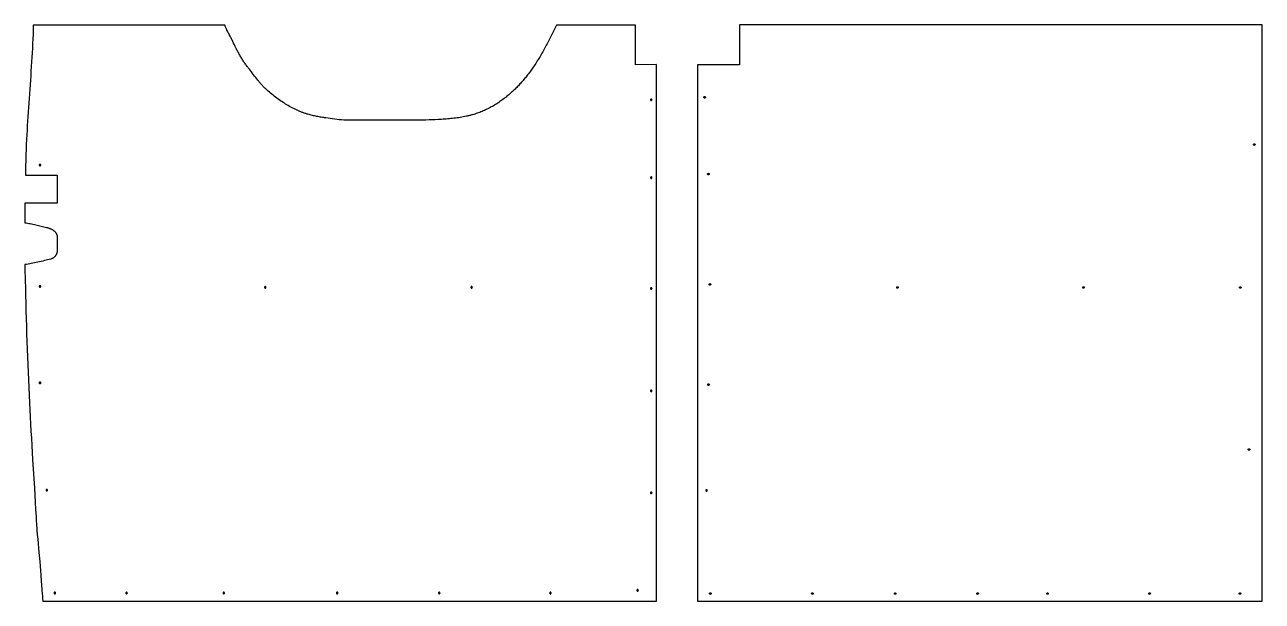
# Model space of a CAD drawing. Extents: x 0 to 5593, y -8541 to 1390.
# Drawn here: x 2300 to 5574, y -6431 to -4905 of the extents above; entities that cross this region are included whole.
import ezdxf

# ---------------------------------------------------------------- set-up
doc = ezdxf.new("R2010")
doc.units = 0
doc.layers.add('Default Layer', color=1, linetype='CONTINUOUS')

msp = doc.modelspace()

# ---------------------------------------------------------------- linework, layer by layer
at = {"layer": 'Default Layer'}
for points in [[(3971.9, -6430.6), (3971.7, -5010.8), (3915.9, -5011), (3915.9, -4906.2), (3706.8, -4906.2), (3703.3, -4913.4), (3699.9, -4920.6), (3696.4, -4927.7), (3692.8, -4934.9), (3689.3, -4942), (3685.6, -4949.1), (3683.8, -4952.6), (3682, -4956.1), (3680.1, -4959.7), (3678.2, -4963.2), (3676.3, -4966.7), (3674.4, -4970.2), (3672.5, -4973.6), (3670.5, -4977.1), (3668.6, -4980.6), (3666.6, -4984), (3664.6, -4987.4), (3662.6, -4990.9), (3660.5, -4994.3), (3658.4, -4997.7), (3656.3, -5001), (3654.2, -5004.4), (3652.1, -5007.8), (3649.9, -5011.1), (3647.7, -5014.4), (3645.5, -5017.7), (3643.7, -5020.3), (3641.9, -5022.9), (3640.1, -5025.4), (3638.2, -5028), (3636.4, -5030.5), (3634.5, -5033), (3632.6, -5035.5), (3630.7, -5038), (3628.7, -5040.5), (3626.8, -5042.9), (3624.8, -5045.4), (3622.8, -5047.8), (3620.8, -5050.2), (3618.8, -5052.6), (3616.7, -5055), (3614.6, -5057.3), (3612.5, -5059.7), (3610.4, -5062), (3608.3, -5064.3), (3606.1, -5066.6), (3603.9, -5068.8), (3601.7, -5071.1), (3599.5, -5073.3), (3597.3, -5075.5), (3595, -5077.7), (3592.8, -5079.8), (3590.5, -5082), (3588.1, -5084.1), (3585.8, -5086.2), (3583.5, -5088.3), (3581.1, -5090.4), (3578.7, -5092.4), (3576.1, -5094.6), (3573.5, -5096.7), (3570.8, -5098.8), (3568.2, -5100.9), (3565.5, -5102.9), (3562.8, -5104.9), (3560, -5106.9), (3557.3, -5108.8), (3554.5, -5110.7), (3551.7, -5112.6), (3548.9, -5114.4), (3546, -5116.2), (3543.2, -5117.9), (3540.3, -5119.6), (3537.4, -5121.3), (3534.4, -5122.9), (3531.5, -5124.5), (3528.5, -5126.1), (3525.5, -5127.6), (3522.5, -5129.1), (3519.5, -5130.5), (3516.4, -5131.9), (3513.3, -5133.3), (3510.2, -5134.6), (3507.1, -5135.8), (3504, -5137.1), (3500.8, -5138.3), (3497.6, -5139.4), (3494.5, -5140.5), (3491.2, -5141.5), (3488, -5142.5), (3484.7, -5143.5), (3482.7, -5144.1), (3480.7, -5144.6), (3478.7, -5145.1), (3476.7, -5145.7), (3474.7, -5146.2), (3472.7, -5146.6), (3470.6, -5147.1), (3468.6, -5147.6), (3464.6, -5148.4), (3460.5, -5149.2), (3456.4, -5150), (3452.4, -5150.6), (3448.3, -5151.3), (3444.2, -5151.9), (3440.1, -5152.4), (3436, -5152.9), (3431.9, -5153.4), (3427.8, -5153.8), (3423.7, -5154.2), (3419.6, -5154.6), (3415.5, -5154.9), (3411.3, -5155.2), (3407.2, -5155.5), (3403.1, -5155.7), (3399, -5156), (3394.8, -5156.2), (3386.5, -5156.6), (3378.3, -5156.9), (3370, -5157.3), (3361.7, -5157.6), (3353.4, -5158), (3300.4, -5158), (3144.4, -5158), (3138.4, -5157.3), (3132.5, -5156.5), (3120.5, -5155.1), (3114.6, -5154.4), (3108.6, -5153.6), (3102.6, -5152.8), (3096.7, -5152), (3093.7, -5151.5), (3090.7, -5151.1), (3087.8, -5150.6), (3084.8, -5150.1), (3081.8, -5149.6), (3078.9, -5149), (3075.9, -5148.5), (3073, -5147.9), (3070, -5147.3), (3067.1, -5146.7), (3064.2, -5146), (3061.2, -5145.3), (3058.3, -5144.6), (3055.4, -5143.9), (3052.5, -5143.1), (3049.6, -5142.3), (3047.7, -5141.8), (3045.7, -5141.2), (3043.8, -5140.6), (3041.8, -5139.9), (3039.9, -5139.3), (3038, -5138.6), (3036.1, -5137.9), (3034.2, -5137.2), (3032.3, -5136.5), (3030.4, -5135.7), (3028.5, -5134.9), (3026.6, -5134.1), (3024.7, -5133.3), (3022.8, -5132.5), (3021, -5131.7), (3019.1, -5130.8), (3017.3, -5129.9), (3015.5, -5129), (3013.6, -5128.1), (3011.8, -5127.2), (3010, -5126.3), (3008.2, -5125.3), (3006.4, -5124.3), (3004.6, -5123.4), (3001, -5121.4), (2997.5, -5119.3), (2994, -5117.3), (2990.5, -5115.1), (2987.1, -5113), (2983.6, -5110.8), (2980.2, -5108.6), (2976.9, -5106.3), (2973.5, -5104), (2970.2, -5101.6), (2966.9, -5099.2), (2963.6, -5096.8), (2960.4, -5094.3), (2957.2, -5091.8), (2954, -5089.2), (2950.8, -5086.6), (2947.7, -5084), (2944.6, -5081.3), (2941.6, -5078.6), (2938.6, -5075.8), (2936.9, -5074.3), (2935.3, -5072.7), (2933.6, -5071), (2932, -5069.4), (2930.4, -5067.8), (2928.9, -5066.1), (2927.3, -5064.4), (2925.8, -5062.7), (2924.3, -5061), (2922.8, -5059.2), (2921.3, -5057.5), (2919.8, -5055.7), (2918.4, -5053.9), (2916.9, -5052.2), (2914.1, -5048.6), (2911.3, -5044.9), (2908.4, -5041.3), (2902.9, -5034), (2900.1, -5030.3), (2897.3, -5026.7), (2894.5, -5023.1), (2891.6, -5019.5), (2890.1, -5017.5), (2888.5, -5015.5), (2887, -5013.5), (2885.5, -5011.4), (2884, -5009.4), (2882.6, -5007.3), (2881.1, -5005.2), (2879.7, -5003.1), (2878.3, -5001), (2876.9, -4998.8), (2875.6, -4996.7), (2874.3, -4994.5), (2872.9, -4992.4), (2871.6, -4990.2), (2870.3, -4988), (2869.1, -4985.8), (2867.8, -4983.6), (2866.6, -4981.3), (2865.4, -4979.1), (2864.2, -4976.9), (2863, -4974.6), (2861.8, -4972.4), (2860.6, -4970.1), (2859.5, -4967.8), (2857.3, -4963.3), (2855, -4958.7), (2852.9, -4954.1), (2850.8, -4949.5), (2849.7, -4947.2), (2848.5, -4944.9), (2847.3, -4942.6), (2846.1, -4940.3), (2844.9, -4938), (2843.6, -4935.7), (2841.1, -4931.2), (2839.9, -4928.9), (2838.6, -4926.6), (2837.5, -4924.3), (2836.3, -4922), (2835.2, -4919.6), (2834.7, -4918.5), (2834.2, -4917.3), (2833.7, -4916.1), (2833.2, -4914.9), (2832.7, -4913.7), (2832.3, -4912.5), (2831.7, -4910.9), (2831, -4909.3), (2830.4, -4907.7), (2829.8, -4906.2), (2323.1, -4906.7), (2323, -4912.8), (2322.8, -4918.8), (2322.5, -4924.9), (2322.3, -4930.9), (2321.8, -4943), (2321.2, -4955.1), (2320.6, -4967.2), (2320, -4979.3), (2319.3, -4991.4), (2318.5, -5003.5), (2317.7, -5015.6), (2316.9, -5027.7), (2316.1, -5039.8), (2315.3, -5051.8), (2313.6, -5076), (2311.9, -5100.2), (2310.2, -5124.3), (2309.4, -5136.4), (2308.6, -5148.5), (2307.8, -5160.5), (2307.1, -5172.6), (2306.4, -5184.7), (2305.7, -5196.8), (2305.1, -5208.8), (2304.5, -5220.9), (2304, -5233), (2303.8, -5239.1), (2303.6, -5245.1), (2303.4, -5251.2), (2303.2, -5257.2), (2303.1, -5263.2), (2302.9, -5269.3), (2302.8, -5275.3), (2302.7, -5281.4), (2302.6, -5287.4), (2302.5, -5293.5), (2302.5, -5294.5), (2302.5, -5295.7), (2302.4, -5298.3), (2302.3, -5300.9), (2302.2, -5302), (2302.2, -5303), (2386.4, -5303), (2386.4, -5377.3), (2300.6, -5377.3), (2300.6, -5429.1), (2304.1, -5429.6), (2307.7, -5430.2), (2311.3, -5430.8), (2314.9, -5431.5), (2318.6, -5432.2), (2322.2, -5432.9), (2325.8, -5433.7), (2329.4, -5434.5), (2333, -5435.3), (2336.6, -5436.2), (2343.8, -5437.9), (2357.8, -5441.4), (2359, -5441.7), (2360.2, -5442), (2361.4, -5442.3), (2362.6, -5442.7), (2363.8, -5443.1), (2365, -5443.5), (2366.2, -5444), (2367.4, -5444.5), (2368.6, -5445), (2369.8, -5445.5), (2370.9, -5446.1), (2372.1, -5446.7), (2373.2, -5447.3), (2374.3, -5448), (2375.3, -5448.7), (2376.4, -5449.4), (2377.4, -5450.2), (2378.3, -5451), (2379.3, -5451.8), (2380.1, -5452.7), (2381, -5453.6), (2381.4, -5454), (2381.7, -5454.5), (2382.1, -5455), (2382.5, -5455.5), (2382.8, -5456), (2383.2, -5456.5), (2383.5, -5457), (2383.8, -5457.5), (2384.1, -5458.1), (2384.3, -5458.6), (2384.6, -5459.2), (2384.8, -5459.7), (2385, -5460.3), (2385.2, -5460.9), (2385.4, -5461.5), (2385.6, -5462.1), (2385.7, -5462.7), (2385.9, -5463.3), (2386, -5464), (2386.1, -5464.6), (2386.1, -5465.3), (2386.2, -5465.9), (2386.2, -5503.2), (2386.1, -5504.1), (2386.1, -5505), (2386, -5506), (2385.8, -5506.9), (2385.6, -5507.7), (2385.4, -5508.6), (2385.2, -5509.5), (2384.9, -5510.4), (2384.6, -5511.3), (2384.2, -5512.1), (2383.8, -5512.9), (2383.4, -5513.8), (2382.9, -5514.6), (2382.5, -5515.4), (2381.9, -5516.1), (2381.4, -5516.9), (2380.8, -5517.6), (2380.2, -5518.3), (2379.6, -5519), (2379, -5519.7), (2378.3, -5520.3), (2377.6, -5520.9), (2376.9, -5521.5), (2376.2, -5522.1), (2375.4, -5522.6), (2374.6, -5523.1), (2373.8, -5523.5), (2373, -5523.9), (2372.1, -5524.3), (2371.3, -5524.6), (2370.4, -5524.9), (2369.5, -5525.2), (2365.2, -5526.3), (2360.9, -5527.4), (2356.7, -5528.5), (2352.4, -5529.5), (2348.1, -5530.6), (2343.8, -5531.6), (2339.5, -5532.6), (2335.1, -5533.5), (2330.8, -5534.5), (2326.5, -5535.4), (2322.2, -5536.2), (2317.8, -5537.1), (2313.5, -5537.8), (2309.1, -5538.6), (2304.8, -5539.3), (2300.4, -5540), (2300.5, -5542.6), (2300.7, -5549.9), (2301.5, -5581.6), (2302, -5601.8), (2302.5, -5622), (2303, -5642.3), (2303.6, -5662.5), (2304.2, -5682.8), (2304.8, -5703), (2305.4, -5723.2), (2306.1, -5743.5), (2306.8, -5763.7), (2307.5, -5783.9), (2308.3, -5804.2), (2309.1, -5824.4), (2309.9, -5844.6), (2310.8, -5864.8), (2311.8, -5885.1), (2312.8, -5905.3), (2313.8, -5924.1), (2314.8, -5943), (2315.8, -5961.8), (2316.9, -5980.6), (2318, -5999.5), (2319.1, -6018.3), (2321.3, -6056), (2323.6, -6093.6), (2325.9, -6131.3), (2327, -6150.1), (2328.1, -6168.9), (2329.2, -6187.8), (2330.3, -6206.6), (2330.6, -6212.5), (2331, -6218.5), (2331.4, -6224.4), (2331.8, -6230.4), (2332.2, -6236.3), (2332.7, -6242.3), (2333.6, -6254.2), (2334.6, -6266.1), (2335.6, -6278), (2336.7, -6289.9), (2337.7, -6301.7), (2339.9, -6325.5), (2340.9, -6337.4), (2341.9, -6349.3), (2342.9, -6361.2), (2343.3, -6367.2), (2343.8, -6373.1), (2344.2, -6379.1), (2344.6, -6385), (2345, -6391), (2345.4, -6396.9), (2345.8, -6402.7), (2346.2, -6408.5), (2347, -6418.9), (2347.4, -6424.1), (2347.8, -6429.3), (2347.9, -6430.6), (3971.9, -6430.6)], [(4191.1, -4905.3), (4191, -5011.6), (4080.4, -5011.6), (4080.4, -6430.6), (5574, -6430.6), (5574, -5921), (5574, -5413.9), (5574, -4905.3), (4191.1, -4905.3)], [(4101, -5097.4), (4101, -5097.6), (4100.9, -5097.8), (4100.9, -5097.9), (4100.8, -5098.1), (4100.7, -5098.3), (4100.6, -5098.5), (4100.5, -5098.6), (4100.4, -5098.8), (4100.2, -5098.9), (4100.1, -5099), (4099.9, -5099.1), (4099.8, -5099.2), (4099.6, -5099.3), (4099.4, -5099.3), (4099.2, -5099.3), (4099, -5099.4), (4098.8, -5099.3), (4098.6, -5099.3), (4098.4, -5099.3), (4098.2, -5099.2), (4098, -5099.1), (4097.9, -5099), (4097.7, -5098.9), (4097.6, -5098.8), (4097.4, -5098.6), (4097.3, -5098.5), (4097.2, -5098.3), (4097.1, -5098.1), (4097.1, -5097.9), (4097, -5097.8), (4097, -5097.6), (4097, -5097.4), (4097, -5097.1), (4097, -5097), (4097.1, -5096.8), (4097.1, -5096.6), (4097.2, -5096.4), (4097.3, -5096.2), (4097.4, -5096.1), (4097.6, -5095.9), (4097.7, -5095.8), (4097.9, -5095.7), (4098, -5095.6), (4098.2, -5095.5), (4098.4, -5095.4), (4098.6, -5095.4), (4098.8, -5095.4), (4099, -5095.4), (4099.2, -5095.4), (4099.4, -5095.4), (4099.6, -5095.4), (4099.8, -5095.5), (4099.9, -5095.6), (4100.1, -5095.7), (4100.2, -5095.8), (4100.4, -5095.9), (4100.5, -5096.1), (4100.6, -5096.2), (4100.7, -5096.4), (4100.8, -5096.6), (4100.9, -5096.8), (4100.9, -5097), (4101, -5097.1), (4101, -5097.4)], [(5555, -5222.4), (5555, -5222.6), (5554.9, -5222.8), (5554.9, -5222.9), (5554.8, -5223.1), (5554.7, -5223.3), (5554.6, -5223.5), (5554.5, -5223.6), (5554.4, -5223.8), (5554.2, -5223.9), (5554.1, -5224), (5553.9, -5224.1), (5553.8, -5224.2), (5553.6, -5224.3), (5553.4, -5224.3), (5553.2, -5224.3), (5553, -5224.4), (5552.8, -5224.3), (5552.6, -5224.3), (5552.4, -5224.3), (5552.2, -5224.2), (5552, -5224.1), (5551.9, -5224), (5551.7, -5223.9), (5551.6, -5223.8), (5551.4, -5223.6), (5551.3, -5223.5), (5551.2, -5223.3), (5551.1, -5223.1), (5551.1, -5222.9), (5551, -5222.8), (5551, -5222.6), (5551, -5222.4), (5551, -5222.1), (5551, -5222), (5551.1, -5221.8), (5551.1, -5221.6), (5551.2, -5221.4), (5551.3, -5221.2), (5551.4, -5221.1), (5551.6, -5220.9), (5551.7, -5220.8), (5551.9, -5220.7), (5552, -5220.6), (5552.2, -5220.5), (5552.4, -5220.4), (5552.6, -5220.4), (5552.8, -5220.4), (5553, -5220.4), (5553.2, -5220.4), (5553.4, -5220.4), (5553.6, -5220.4), (5553.8, -5220.5), (5553.9, -5220.6), (5554.1, -5220.7), (5554.2, -5220.8), (5554.4, -5220.9), (5554.5, -5221.1), (5554.6, -5221.2), (5554.7, -5221.4), (5554.8, -5221.6), (5554.9, -5221.8), (5554.9, -5222), (5555, -5222.1), (5555, -5222.4)], [(4110.9, -5300.4), (4110.9, -5300.6), (4110.9, -5300.8), (4110.8, -5301), (4110.8, -5301.2), (4110.7, -5301.4), (4110.6, -5301.5), (4110.5, -5301.7), (4110.3, -5301.8), (4110.2, -5302), (4110, -5302.1), (4109.9, -5302.2), (4109.7, -5302.3), (4109.5, -5302.3), (4109.3, -5302.4), (4109.1, -5302.4), (4108.9, -5302.4), (4108.7, -5302.4), (4108.5, -5302.4), (4108.3, -5302.3), (4108.1, -5302.3), (4108, -5302.2), (4107.8, -5302.1), (4107.6, -5302), (4107.5, -5301.8), (4107.4, -5301.7), (4107.3, -5301.5), (4107.2, -5301.4), (4107.1, -5301.2), (4107, -5301), (4107, -5300.8), (4106.9, -5300.6), (4106.9, -5300.4), (4106.9, -5300.2), (4107, -5300), (4107, -5299.8), (4107.1, -5299.6), (4107.2, -5299.5), (4107.3, -5299.3), (4107.4, -5299.1), (4107.5, -5299), (4107.6, -5298.9), (4107.8, -5298.8), (4108, -5298.7), (4108.1, -5298.6), (4108.3, -5298.5), (4108.5, -5298.5), (4108.7, -5298.4), (4108.9, -5298.4), (4109.1, -5298.4), (4109.3, -5298.5), (4109.5, -5298.5), (4109.7, -5298.6), (4109.9, -5298.7), (4110, -5298.8), (4110.2, -5298.9), (4110.3, -5299), (4110.5, -5299.1), (4110.6, -5299.3), (4110.7, -5299.5), (4110.8, -5299.6), (4110.8, -5299.8), (4110.9, -5300), (4110.9, -5300.2), (4110.9, -5300.4)], [(4114.9, -5592.3), (4114.9, -5592.5), (4114.9, -5592.7), (4114.9, -5592.9), (4114.8, -5593.1), (4114.7, -5593.2), (4114.6, -5593.4), (4114.5, -5593.6), (4114.4, -5593.7), (4114.2, -5593.8), (4114.1, -5593.9), (4113.9, -5594), (4113.7, -5594.1), (4113.5, -5594.2), (4113.3, -5594.2), (4113.1, -5594.3), (4112.9, -5594.3), (4112.7, -5594.3), (4112.5, -5594.2), (4112.4, -5594.2), (4112.2, -5594.1), (4112, -5594), (4111.8, -5593.9), (4111.7, -5593.8), (4111.5, -5593.7), (4111.4, -5593.6), (4111.3, -5593.4), (4111.2, -5593.2), (4111.1, -5593.1), (4111, -5592.9), (4111, -5592.7), (4111, -5592.5), (4110.9, -5592.3), (4111, -5592.1), (4111, -5591.9), (4111, -5591.7), (4111.1, -5591.5), (4111.2, -5591.3), (4111.3, -5591.2), (4111.4, -5591), (4111.5, -5590.9), (4111.7, -5590.7), (4111.8, -5590.6), (4112, -5590.5), (4112.2, -5590.4), (4112.4, -5590.4), (4112.5, -5590.3), (4112.7, -5590.3), (4112.9, -5590.3), (4113.1, -5590.3), (4113.3, -5590.3), (4113.5, -5590.4), (4113.7, -5590.4), (4113.9, -5590.5), (4114.1, -5590.6), (4114.2, -5590.7), (4114.4, -5590.9), (4114.5, -5591), (4114.6, -5591.2), (4114.7, -5591.3), (4114.8, -5591.5), (4114.9, -5591.7), (4114.9, -5591.9), (4114.9, -5592.1), (4114.9, -5592.3)], [(4611, -5600.4), (4611, -5600.6), (4610.9, -5600.8), (4610.9, -5600.9), (4610.8, -5601.1), (4610.7, -5601.3), (4610.6, -5601.5), (4610.5, -5601.6), (4610.4, -5601.8), (4610.2, -5601.9), (4610.1, -5602), (4609.9, -5602.1), (4609.8, -5602.2), (4609.6, -5602.3), (4609.4, -5602.3), (4609.2, -5602.3), (4609, -5602.4), (4608.8, -5602.3), (4608.6, -5602.3), (4608.4, -5602.3), (4608.2, -5602.2), (4608, -5602.1), (4607.9, -5602), (4607.7, -5601.9), (4607.6, -5601.8), (4607.4, -5601.6), (4607.3, -5601.5), (4607.2, -5601.3), (4607.1, -5601.1), (4607.1, -5600.9), (4607, -5600.8), (4607, -5600.6), (4607, -5600.4), (4607, -5600.1), (4607, -5600), (4607.1, -5599.8), (4607.1, -5599.6), (4607.2, -5599.4), (4607.3, -5599.2), (4607.4, -5599.1), (4607.6, -5598.9), (4607.7, -5598.8), (4607.9, -5598.7), (4608, -5598.6), (4608.2, -5598.5), (4608.4, -5598.4), (4608.6, -5598.4), (4608.8, -5598.4), (4609, -5598.4), (4609.2, -5598.4), (4609.4, -5598.4), (4609.6, -5598.4), (4609.8, -5598.5), (4609.9, -5598.6), (4610.1, -5598.7), (4610.2, -5598.8), (4610.4, -5598.9), (4610.5, -5599.1), (4610.6, -5599.2), (4610.7, -5599.4), (4610.8, -5599.6), (4610.9, -5599.8), (4610.9, -5600), (4611, -5600.1), (4611, -5600.4)], [(5103, -5600.4), (5103, -5600.6), (5102.9, -5600.8), (5102.9, -5600.9), (5102.8, -5601.1), (5102.7, -5601.3), (5102.6, -5601.5), (5102.5, -5601.6), (5102.4, -5601.8), (5102.2, -5601.9), (5102.1, -5602), (5101.9, -5602.1), (5101.8, -5602.2), (5101.6, -5602.3), (5101.4, -5602.3), (5101.2, -5602.3), (5101, -5602.4), (5100.8, -5602.3), (5100.6, -5602.3), (5100.4, -5602.3), (5100.2, -5602.2), (5100, -5602.1), (5099.9, -5602), (5099.7, -5601.9), (5099.6, -5601.8), (5099.4, -5601.6), (5099.3, -5601.5), (5099.2, -5601.3), (5099.1, -5601.1), (5099.1, -5600.9), (5099, -5600.8), (5099, -5600.6), (5099, -5600.4), (5099, -5600.1), (5099, -5600), (5099.1, -5599.8), (5099.1, -5599.6), (5099.2, -5599.4), (5099.3, -5599.2), (5099.4, -5599.1), (5099.6, -5598.9), (5099.7, -5598.8), (5099.9, -5598.7), (5100, -5598.6), (5100.2, -5598.5), (5100.4, -5598.4), (5100.6, -5598.4), (5100.8, -5598.4), (5101, -5598.4), (5101.2, -5598.4), (5101.4, -5598.4), (5101.6, -5598.4), (5101.8, -5598.5), (5101.9, -5598.6), (5102.1, -5598.7), (5102.2, -5598.8), (5102.4, -5598.9), (5102.5, -5599.1), (5102.6, -5599.2), (5102.7, -5599.4), (5102.8, -5599.6), (5102.9, -5599.8), (5102.9, -5600), (5103, -5600.1), (5103, -5600.4)], [(5518, -5600.4), (5518, -5600.6), (5517.9, -5600.8), (5517.9, -5600.9), (5517.8, -5601.1), (5517.7, -5601.3), (5517.6, -5601.5), (5517.5, -5601.6), (5517.4, -5601.8), (5517.2, -5601.9), (5517.1, -5602), (5516.9, -5602.1), (5516.8, -5602.2), (5516.6, -5602.3), (5516.4, -5602.3), (5516.2, -5602.3), (5516, -5602.4), (5515.8, -5602.3), (5515.6, -5602.3), (5515.4, -5602.3), (5515.2, -5602.2), (5515, -5602.1), (5514.9, -5602), (5514.7, -5601.9), (5514.6, -5601.8), (5514.4, -5601.6), (5514.3, -5601.5), (5514.2, -5601.3), (5514.1, -5601.1), (5514.1, -5600.9), (5514, -5600.8), (5514, -5600.6), (5514, -5600.4), (5514, -5600.1), (5514, -5600), (5514.1, -5599.8), (5514.1, -5599.6), (5514.2, -5599.4), (5514.3, -5599.2), (5514.4, -5599.1), (5514.6, -5598.9), (5514.7, -5598.8), (5514.9, -5598.7), (5515, -5598.6), (5515.2, -5598.5), (5515.4, -5598.4), (5515.6, -5598.4), (5515.8, -5598.4), (5516, -5598.4), (5516.2, -5598.4), (5516.4, -5598.4), (5516.6, -5598.4), (5516.8, -5598.5), (5516.9, -5598.6), (5517.1, -5598.7), (5517.2, -5598.8), (5517.4, -5598.9), (5517.5, -5599.1), (5517.6, -5599.2), (5517.7, -5599.4), (5517.8, -5599.6), (5517.9, -5599.8), (5517.9, -5600), (5518, -5600.1), (5518, -5600.4)], [(4111, -5857.4), (4111, -5857.6), (4111, -5857.8), (4110.9, -5858), (4110.9, -5858.2), (4110.8, -5858.4), (4110.7, -5858.5), (4110.6, -5858.7), (4110.4, -5858.8), (4110.3, -5859), (4110.1, -5859.1), (4110, -5859.2), (4109.8, -5859.3), (4109.6, -5859.3), (4109.4, -5859.4), (4109.2, -5859.4), (4109, -5859.4), (4108.8, -5859.4), (4108.6, -5859.4), (4108.4, -5859.3), (4108.2, -5859.3), (4108.1, -5859.2), (4107.9, -5859.1), (4107.7, -5859), (4107.6, -5858.8), (4107.5, -5858.7), (4107.3, -5858.5), (4107.2, -5858.4), (4107.2, -5858.2), (4107.1, -5858), (4107, -5857.8), (4107, -5857.6), (4107, -5857.4), (4107, -5857.2), (4107, -5857), (4107.1, -5856.8), (4107.2, -5856.6), (4107.2, -5856.5), (4107.3, -5856.3), (4107.5, -5856.1), (4107.6, -5856), (4107.7, -5855.9), (4107.9, -5855.8), (4108.1, -5855.7), (4108.2, -5855.6), (4108.4, -5855.5), (4108.6, -5855.5), (4108.8, -5855.4), (4109, -5855.4), (4109.2, -5855.4), (4109.4, -5855.5), (4109.6, -5855.5), (4109.8, -5855.6), (4110, -5855.7), (4110.1, -5855.8), (4110.3, -5855.9), (4110.4, -5856), (4110.6, -5856.1), (4110.7, -5856.3), (4110.8, -5856.5), (4110.9, -5856.6), (4110.9, -5856.8), (4111, -5857), (4111, -5857.2), (4111, -5857.4)], [(5541, -6029.4), (5541, -6029.6), (5540.9, -6029.8), (5540.9, -6029.9), (5540.8, -6030.1), (5540.7, -6030.3), (5540.6, -6030.5), (5540.5, -6030.6), (5540.4, -6030.8), (5540.2, -6030.9), (5540.1, -6031), (5539.9, -6031.1), (5539.8, -6031.2), (5539.6, -6031.3), (5539.4, -6031.3), (5539.2, -6031.3), (5539, -6031.4), (5538.8, -6031.3), (5538.6, -6031.3), (5538.4, -6031.3), (5538.2, -6031.2), (5538, -6031.1), (5537.9, -6031), (5537.7, -6030.9), (5537.6, -6030.8), (5537.4, -6030.6), (5537.3, -6030.5), (5537.2, -6030.3), (5537.1, -6030.1), (5537.1, -6029.9), (5537, -6029.8), (5537, -6029.6), (5537, -6029.4), (5537, -6029.1), (5537, -6029), (5537.1, -6028.8), (5537.1, -6028.6), (5537.2, -6028.4), (5537.3, -6028.2), (5537.4, -6028.1), (5537.6, -6027.9), (5537.7, -6027.8), (5537.9, -6027.7), (5538, -6027.6), (5538.2, -6027.5), (5538.4, -6027.4), (5538.6, -6027.4), (5538.8, -6027.4), (5539, -6027.4), (5539.2, -6027.4), (5539.4, -6027.4), (5539.6, -6027.4), (5539.8, -6027.5), (5539.9, -6027.6), (5540.1, -6027.7), (5540.2, -6027.8), (5540.4, -6027.9), (5540.5, -6028.1), (5540.6, -6028.2), (5540.7, -6028.4), (5540.8, -6028.6), (5540.9, -6028.8), (5540.9, -6029), (5541, -6029.1), (5541, -6029.4)], [(4105.9, -6137.3), (4105.9, -6137.1), (4105.9, -6136.9), (4105.8, -6136.7), (4105.8, -6136.6), (4105.7, -6136.4), (4105.6, -6136.2), (4105.5, -6136.1), (4105.3, -6135.9), (4105.2, -6135.8), (4105, -6135.7), (4104.9, -6135.6), (4104.7, -6135.5), (4104.5, -6135.4), (4104.3, -6135.4), (4104.1, -6135.4), (4103.9, -6135.3), (4103.7, -6135.4), (4103.5, -6135.4), (4103.3, -6135.4), (4103.1, -6135.5), (4103, -6135.6), (4102.8, -6135.7), (4102.7, -6135.8), (4102.5, -6135.9), (4102.4, -6136.1), (4102.3, -6136.2), (4102.2, -6136.4), (4102.1, -6136.6), (4102, -6136.7), (4102, -6136.9), (4101.9, -6137.1), (4101.9, -6137.3), (4101.9, -6137.5), (4102, -6137.7), (4102, -6137.9), (4102.1, -6138.1), (4102.2, -6138.3), (4102.3, -6138.5), (4102.4, -6138.6), (4102.5, -6138.8), (4102.7, -6138.9), (4102.8, -6139), (4103, -6139.1), (4103.1, -6139.2), (4103.3, -6139.2), (4103.5, -6139.3), (4103.7, -6139.3), (4103.9, -6139.3), (4104.1, -6139.3), (4104.3, -6139.3), (4104.5, -6139.2), (4104.7, -6139.2), (4104.9, -6139.1), (4105, -6139), (4105.2, -6138.9), (4105.3, -6138.8), (4105.5, -6138.6), (4105.6, -6138.5), (4105.7, -6138.3), (4105.8, -6138.1), (4105.8, -6137.9), (4105.9, -6137.7), (4105.9, -6137.5), (4105.9, -6137.3)], [(4116, -6410.4), (4116, -6410.6), (4115.9, -6410.8), (4115.9, -6410.9), (4115.8, -6411.1), (4115.7, -6411.3), (4115.6, -6411.5), (4115.5, -6411.6), (4115.4, -6411.8), (4115.2, -6411.9), (4115.1, -6412), (4114.9, -6412.1), (4114.8, -6412.2), (4114.6, -6412.3), (4114.4, -6412.3), (4114.2, -6412.3), (4114, -6412.4), (4113.8, -6412.3), (4113.6, -6412.3), (4113.4, -6412.3), (4113.2, -6412.2), (4113, -6412.1), (4112.9, -6412), (4112.7, -6411.9), (4112.6, -6411.8), (4112.4, -6411.6), (4112.3, -6411.5), (4112.2, -6411.3), (4112.1, -6411.1), (4112.1, -6410.9), (4112, -6410.8), (4112, -6410.6), (4112, -6410.4), (4112, -6410.1), (4112, -6410), (4112.1, -6409.8), (4112.1, -6409.6), (4112.2, -6409.4), (4112.3, -6409.2), (4112.4, -6409.1), (4112.6, -6408.9), (4112.7, -6408.8), (4112.9, -6408.7), (4113, -6408.6), (4113.2, -6408.5), (4113.4, -6408.4), (4113.6, -6408.4), (4113.8, -6408.4), (4114, -6408.4), (4114.2, -6408.4), (4114.4, -6408.4), (4114.6, -6408.4), (4114.8, -6408.5), (4114.9, -6408.6), (4115.1, -6408.7), (4115.2, -6408.8), (4115.4, -6408.9), (4115.5, -6409.1), (4115.6, -6409.2), (4115.7, -6409.4), (4115.8, -6409.6), (4115.9, -6409.8), (4115.9, -6410), (4116, -6410.1), (4116, -6410.4)], [(4386, -6410.4), (4386, -6410.6), (4385.9, -6410.8), (4385.9, -6410.9), (4385.8, -6411.1), (4385.7, -6411.3), (4385.6, -6411.5), (4385.5, -6411.6), (4385.4, -6411.8), (4385.2, -6411.9), (4385.1, -6412), (4384.9, -6412.1), (4384.8, -6412.2), (4384.6, -6412.3), (4384.4, -6412.3), (4384.2, -6412.3), (4384, -6412.4), (4383.8, -6412.3), (4383.6, -6412.3), (4383.4, -6412.3), (4383.2, -6412.2), (4383, -6412.1), (4382.9, -6412), (4382.7, -6411.9), (4382.6, -6411.8), (4382.4, -6411.6), (4382.3, -6411.5), (4382.2, -6411.3), (4382.1, -6411.1), (4382.1, -6410.9), (4382, -6410.8), (4382, -6410.6), (4382, -6410.4), (4382, -6410.1), (4382, -6410), (4382.1, -6409.8), (4382.1, -6409.6), (4382.2, -6409.4), (4382.3, -6409.2), (4382.4, -6409.1), (4382.6, -6408.9), (4382.7, -6408.8), (4382.9, -6408.7), (4383, -6408.6), (4383.2, -6408.5), (4383.4, -6408.4), (4383.6, -6408.4), (4383.8, -6408.4), (4384, -6408.4), (4384.2, -6408.4), (4384.4, -6408.4), (4384.6, -6408.4), (4384.8, -6408.5), (4384.9, -6408.6), (4385.1, -6408.7), (4385.2, -6408.8), (4385.4, -6408.9), (4385.5, -6409.1), (4385.6, -6409.2), (4385.7, -6409.4), (4385.8, -6409.6), (4385.9, -6409.8), (4385.9, -6410), (4386, -6410.1), (4386, -6410.4)], [(4605, -6410.4), (4605, -6410.6), (4604.9, -6410.8), (4604.9, -6410.9), (4604.8, -6411.1), (4604.7, -6411.3), (4604.6, -6411.5), (4604.5, -6411.6), (4604.4, -6411.8), (4604.2, -6411.9), (4604.1, -6412), (4603.9, -6412.1), (4603.8, -6412.2), (4603.6, -6412.3), (4603.4, -6412.3), (4603.2, -6412.3), (4603, -6412.4), (4602.8, -6412.3), (4602.6, -6412.3), (4602.4, -6412.3), (4602.2, -6412.2), (4602, -6412.1), (4601.9, -6412), (4601.7, -6411.9), (4601.6, -6411.8), (4601.4, -6411.6), (4601.3, -6411.5), (4601.2, -6411.3), (4601.1, -6411.1), (4601.1, -6410.9), (4601, -6410.8), (4601, -6410.6), (4601, -6410.4), (4601, -6410.1), (4601, -6410), (4601.1, -6409.8), (4601.1, -6409.6), (4601.2, -6409.4), (4601.3, -6409.2), (4601.4, -6409.1), (4601.6, -6408.9), (4601.7, -6408.8), (4601.9, -6408.7), (4602, -6408.6), (4602.2, -6408.5), (4602.4, -6408.4), (4602.6, -6408.4), (4602.8, -6408.4), (4603, -6408.4), (4603.2, -6408.4), (4603.4, -6408.4), (4603.6, -6408.4), (4603.8, -6408.5), (4603.9, -6408.6), (4604.1, -6408.7), (4604.2, -6408.8), (4604.4, -6408.9), (4604.5, -6409.1), (4604.6, -6409.2), (4604.7, -6409.4), (4604.8, -6409.6), (4604.9, -6409.8), (4604.9, -6410), (4605, -6410.1), (4605, -6410.4)], [(4823, -6410.4), (4823, -6410.6), (4822.9, -6410.8), (4822.9, -6410.9), (4822.8, -6411.1), (4822.7, -6411.3), (4822.6, -6411.5), (4822.5, -6411.6), (4822.4, -6411.8), (4822.2, -6411.9), (4822.1, -6412), (4821.9, -6412.1), (4821.8, -6412.2), (4821.6, -6412.3), (4821.4, -6412.3), (4821.2, -6412.3), (4821, -6412.4), (4820.8, -6412.3), (4820.6, -6412.3), (4820.4, -6412.3), (4820.2, -6412.2), (4820, -6412.1), (4819.9, -6412), (4819.7, -6411.9), (4819.6, -6411.8), (4819.4, -6411.6), (4819.3, -6411.5), (4819.2, -6411.3), (4819.1, -6411.1), (4819.1, -6410.9), (4819, -6410.8), (4819, -6410.6), (4819, -6410.4), (4819, -6410.1), (4819, -6410), (4819.1, -6409.8), (4819.1, -6409.6), (4819.2, -6409.4), (4819.3, -6409.2), (4819.4, -6409.1), (4819.6, -6408.9), (4819.7, -6408.8), (4819.9, -6408.7), (4820, -6408.6), (4820.2, -6408.5), (4820.4, -6408.4), (4820.6, -6408.4), (4820.8, -6408.4), (4821, -6408.4), (4821.2, -6408.4), (4821.4, -6408.4), (4821.6, -6408.4), (4821.8, -6408.5), (4821.9, -6408.6), (4822.1, -6408.7), (4822.2, -6408.8), (4822.4, -6408.9), (4822.5, -6409.1), (4822.6, -6409.2), (4822.7, -6409.4), (4822.8, -6409.6), (4822.9, -6409.8), (4822.9, -6410), (4823, -6410.1), (4823, -6410.4)], [(5008, -6410.4), (5008, -6410.6), (5007.9, -6410.8), (5007.9, -6410.9), (5007.8, -6411.1), (5007.7, -6411.3), (5007.6, -6411.5), (5007.5, -6411.6), (5007.4, -6411.8), (5007.2, -6411.9), (5007.1, -6412), (5006.9, -6412.1), (5006.8, -6412.2), (5006.6, -6412.3), (5006.4, -6412.3), (5006.2, -6412.3), (5006, -6412.4), (5005.8, -6412.3), (5005.6, -6412.3), (5005.4, -6412.3), (5005.2, -6412.2), (5005, -6412.1), (5004.9, -6412), (5004.7, -6411.9), (5004.6, -6411.8), (5004.4, -6411.6), (5004.3, -6411.5), (5004.2, -6411.3), (5004.1, -6411.1), (5004.1, -6410.9), (5004, -6410.8), (5004, -6410.6), (5004, -6410.4), (5004, -6410.1), (5004, -6410), (5004.1, -6409.8), (5004.1, -6409.6), (5004.2, -6409.4), (5004.3, -6409.2), (5004.4, -6409.1), (5004.6, -6408.9), (5004.7, -6408.8), (5004.9, -6408.7), (5005, -6408.6), (5005.2, -6408.5), (5005.4, -6408.4), (5005.6, -6408.4), (5005.8, -6408.4), (5006, -6408.4), (5006.2, -6408.4), (5006.4, -6408.4), (5006.6, -6408.4), (5006.8, -6408.5), (5006.9, -6408.6), (5007.1, -6408.7), (5007.2, -6408.8), (5007.4, -6408.9), (5007.5, -6409.1), (5007.6, -6409.2), (5007.7, -6409.4), (5007.8, -6409.6), (5007.9, -6409.8), (5007.9, -6410), (5008, -6410.1), (5008, -6410.4)], [(5278, -6410.4), (5278, -6410.6), (5277.9, -6410.8), (5277.9, -6410.9), (5277.8, -6411.1), (5277.7, -6411.3), (5277.6, -6411.5), (5277.5, -6411.6), (5277.4, -6411.8), (5277.2, -6411.9), (5277.1, -6412), (5276.9, -6412.1), (5276.8, -6412.2), (5276.6, -6412.3), (5276.4, -6412.3), (5276.2, -6412.3), (5276, -6412.4), (5275.8, -6412.3), (5275.6, -6412.3), (5275.4, -6412.3), (5275.2, -6412.2), (5275, -6412.1), (5274.9, -6412), (5274.7, -6411.9), (5274.6, -6411.8), (5274.4, -6411.6), (5274.3, -6411.5), (5274.2, -6411.3), (5274.1, -6411.1), (5274.1, -6410.9), (5274, -6410.8), (5274, -6410.6), (5274, -6410.4), (5274, -6410.1), (5274, -6410), (5274.1, -6409.8), (5274.1, -6409.6), (5274.2, -6409.4), (5274.3, -6409.2), (5274.4, -6409.1), (5274.6, -6408.9), (5274.7, -6408.8), (5274.9, -6408.7), (5275, -6408.6), (5275.2, -6408.5), (5275.4, -6408.4), (5275.6, -6408.4), (5275.8, -6408.4), (5276, -6408.4), (5276.2, -6408.4), (5276.4, -6408.4), (5276.6, -6408.4), (5276.8, -6408.5), (5276.9, -6408.6), (5277.1, -6408.7), (5277.2, -6408.8), (5277.4, -6408.9), (5277.5, -6409.1), (5277.6, -6409.2), (5277.7, -6409.4), (5277.8, -6409.6), (5277.9, -6409.8), (5277.9, -6410), (5278, -6410.1), (5278, -6410.4)], [(5517, -6410.4), (5517, -6410.6), (5516.9, -6410.8), (5516.9, -6410.9), (5516.8, -6411.1), (5516.7, -6411.3), (5516.6, -6411.5), (5516.5, -6411.6), (5516.4, -6411.8), (5516.2, -6411.9), (5516.1, -6412), (5515.9, -6412.1), (5515.8, -6412.2), (5515.6, -6412.3), (5515.4, -6412.3), (5515.2, -6412.3), (5515, -6412.4), (5514.8, -6412.3), (5514.6, -6412.3), (5514.4, -6412.3), (5514.2, -6412.2), (5514, -6412.1), (5513.9, -6412), (5513.7, -6411.9), (5513.6, -6411.8), (5513.4, -6411.6), (5513.3, -6411.5), (5513.2, -6411.3), (5513.1, -6411.1), (5513.1, -6410.9), (5513, -6410.8), (5513, -6410.6), (5513, -6410.4), (5513, -6410.1), (5513, -6410), (5513.1, -6409.8), (5513.1, -6409.6), (5513.2, -6409.4), (5513.3, -6409.2), (5513.4, -6409.1), (5513.6, -6408.9), (5513.7, -6408.8), (5513.9, -6408.7), (5514, -6408.6), (5514.2, -6408.5), (5514.4, -6408.4), (5514.6, -6408.4), (5514.8, -6408.4), (5515, -6408.4), (5515.2, -6408.4), (5515.4, -6408.4), (5515.6, -6408.4), (5515.8, -6408.5), (5515.9, -6408.6), (5516.1, -6408.7), (5516.2, -6408.8), (5516.4, -6408.9), (5516.5, -6409.1), (5516.6, -6409.2), (5516.7, -6409.4), (5516.8, -6409.6), (5516.9, -6409.8), (5516.9, -6410), (5517, -6410.1), (5517, -6410.4)]]:
    msp.add_lwpolyline(points, close=True, dxfattribs=at)
for points in [[(3955.6, -5103.7, 0.414214), (3957.6, -5105.7, 0.414214), (3959.6, -5103.7, 0.414214), (3957.6, -5101.7, 0.414214), (3955.6, -5103.7)], [(2338.7, -5276.7, 0.414214), (2340.7, -5278.7, 0.414214), (2342.7, -5276.7, 0.414214), (2340.7, -5274.7, 0.414214), (2338.7, -5276.7)], [(3955.6, -5309.9, 0.414214), (3957.6, -5311.9, 0.414214), (3959.6, -5309.9, 0.414214), (3957.6, -5307.9, 0.414214), (3955.6, -5309.9)], [(2338.7, -5597.7, 0.414214), (2340.7, -5599.7, 0.414214), (2342.7, -5597.7, 0.414214), (2340.7, -5595.7, 0.414214), (2338.7, -5597.7)], [(2934.5, -5600.1, 0.414214), (2936.5, -5602.1, 0.414214), (2938.5, -5600.1, 0.414214), (2936.5, -5598.1, 0.414214), (2934.5, -5600.1)], [(3480.5, -5600.1, 0.414214), (3482.5, -5602.1, 0.414214), (3484.5, -5600.1, 0.414214), (3482.5, -5598.1, 0.414214), (3480.5, -5600.1)], [(3955.7, -5603, 0.414214), (3957.7, -5605, 0.414214), (3959.7, -5603, 0.414214), (3957.7, -5601, 0.414214), (3955.7, -5603)], [(2338.7, -5852.7, 0.414214), (2340.7, -5854.7, 0.414214), (2342.7, -5852.7, 0.414214), (2340.7, -5850.7, 0.414214), (2338.7, -5852.7)], [(3955.6, -5874, 0.414214), (3957.6, -5876, 0.414214), (3959.6, -5874, 0.414214), (3957.6, -5872, 0.414214), (3955.6, -5874)], [(2356.7, -6136.7, 0.414214), (2358.7, -6138.7, 0.414214), (2360.7, -6136.7, 0.414214), (2358.7, -6134.7, 0.414214), (2356.7, -6136.7)], [(3955.7, -6144, 0.414214), (3957.7, -6146, 0.414214), (3959.7, -6144, 0.414214), (3957.7, -6142, 0.414214), (3955.7, -6144)], [(2377.9, -6408.7, 0.414214), (2379.9, -6410.7, 0.414214), (2381.9, -6408.7, 0.414214), (2379.9, -6406.7, 0.414214), (2377.9, -6408.7)], [(2567.9, -6408.7, 0.414214), (2569.9, -6410.7, 0.414214), (2571.9, -6408.7, 0.414214), (2569.9, -6406.7, 0.414214), (2567.9, -6408.7)], [(2824.9, -6408.7, 0.414214), (2826.9, -6410.7, 0.414214), (2828.9, -6408.7, 0.414214), (2826.9, -6406.7, 0.414214), (2824.9, -6408.7)], [(3124.9, -6408.7, 0.414214), (3126.9, -6410.7, 0.414214), (3128.9, -6408.7, 0.414214), (3126.9, -6406.7, 0.414214), (3124.9, -6408.7)], [(3394.9, -6408.7, 0.414214), (3396.9, -6410.7, 0.414214), (3398.9, -6408.7, 0.414214), (3396.9, -6406.7, 0.414214), (3394.9, -6408.7)], [(3688.9, -6408.7, 0.414214), (3690.9, -6410.7, 0.414214), (3692.9, -6408.7, 0.414214), (3690.9, -6406.7, 0.414214), (3688.9, -6408.7)], [(3919.6, -6401.8, 0.414214), (3921.6, -6403.8, 0.414214), (3923.6, -6401.8, 0.414214), (3921.6, -6399.8, 0.414214), (3919.6, -6401.8)]]:
    msp.add_lwpolyline(points, format="xyb", close=True, dxfattribs=at)

doc.saveas('drawing.dxf')
